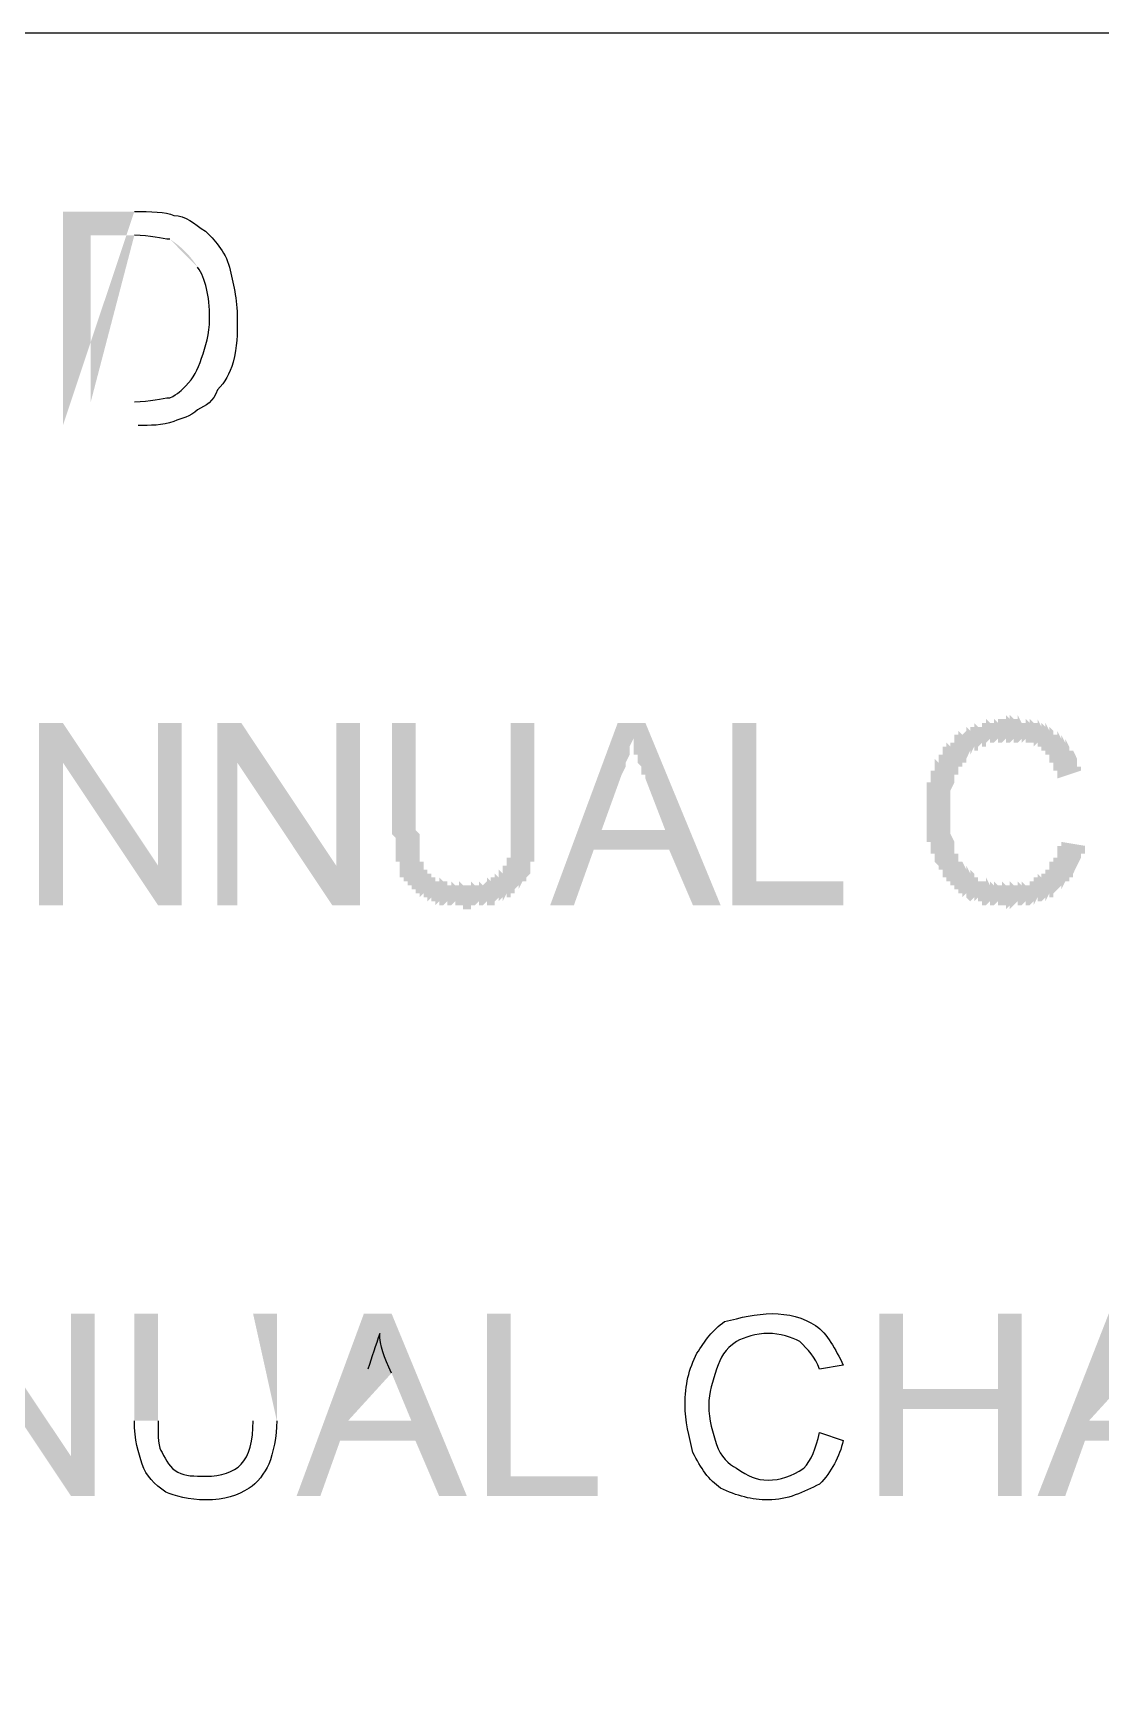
# Model space of a CAD drawing. Header units: feet. Extents: x -88.4 to -52.7, y -30 to -2.4.
# Drawn here: x -56.277 to -55.828, y -10.457 to -9.759 of the extents above; entities that cross this region are included whole.
import ezdxf

# ---------------------------------------------------------------- set-up
doc = ezdxf.new("R2010")
doc.units = ezdxf.units.FT
doc.header["$LTSCALE"] = 0.3
doc.header["$MEASUREMENT"] = 0
doc.layers.add('PDF_Geometry', color=7, linetype='Continuous')
doc.layers.add('PDF_Solid Fills', color=7, linetype='Continuous')

msp = doc.modelspace()

# ---------------------------------------------------------------- hatches: boundary and pattern name
at = {"layer": 'PDF_Solid Fills', "transparency": 33554559}
h = msp.add_hatch(color=256, dxfattribs=at)
h.paths.add_polyline_path([(-56.26473, -9.92426), (-56.26473, -9.83416), (-56.23462, -9.83416)], flags=0)
h.paths.add_polyline_path([(-56.23296, -9.92426), (-56.26473, -9.92426)], flags=0)
h.paths.add_polyline_path([(-56.25296, -9.91426), (-56.23462, -9.91426)], flags=0)
h.paths.add_polyline_path([(-56.20796, -9.8576, 0.109985), (-56.21962, -9.84582)], flags=0)
h.paths.add_polyline_path([(-56.23462, -9.84416), (-56.25296, -9.84416), (-56.25296, -9.91426)], flags=0)
for points in [[(-56.27473, -10.12624), (-56.27473, -10.04947), (-56.26473, -10.04947), (-56.22463, -10.10957), (-56.22463, -10.04947), (-56.21463, -10.04947), (-56.21463, -10.12624), (-56.22463, -10.12624), (-56.26473, -10.06614), (-56.26473, -10.12624)], [(-56.19962, -10.12624), (-56.19962, -10.04947), (-56.18962, -10.04947), (-56.14962, -10.10957), (-56.14962, -10.04947), (-56.13962, -10.04947), (-56.13962, -10.12624), (-56.15129, -10.12624), (-56.19129, -10.06614), (-56.19129, -10.12624)], [(-56.07619, -10.04947), (-56.06619, -10.04947), (-56.06619, -10.09291), (-56.06619, -10.09457), (-56.06619, -10.09624), (-56.06619, -10.09791), (-56.06619, -10.09624), (-56.06619, -10.09957), (-56.06619, -10.10124), (-56.06619, -10.10291), (-56.06619, -10.10124), (-56.06619, -10.10457), (-56.06619, -10.10291), (-56.06619, -10.10624), (-56.06619, -10.10791), (-56.06785, -10.10791), (-56.06785, -10.10957), (-56.06785, -10.10791), (-56.06785, -10.11124), (-56.06785, -10.10957), (-56.06785, -10.10957), (-56.06785, -10.11291), (-56.06952, -10.11457), (-56.06952, -10.11291), (-56.06952, -10.11624), (-56.07119, -10.11624), (-56.07119, -10.11791), (-56.07119, -10.11624), (-56.07285, -10.11957), (-56.07285, -10.11791), (-56.07452, -10.11957), (-56.07452, -10.12124), (-56.07619, -10.12124), (-56.07619, -10.12291), (-56.07785, -10.12291), (-56.07785, -10.12124), (-56.07952, -10.12457), (-56.07952, -10.12291), (-56.08119, -10.12457), (-56.08119, -10.12291), (-56.08285, -10.12457), (-56.08285, -10.12624), (-56.08452, -10.12624), (-56.08619, -10.12624), (-56.08619, -10.12457), (-56.08785, -10.12624), (-56.08952, -10.12624), (-56.08952, -10.12457), (-56.09119, -10.12624), (-56.09285, -10.12624), (-56.09285, -10.12791), (-56.09452, -10.12791), (-56.09619, -10.12791), (-56.09619, -10.12624), (-56.09785, -10.12624), (-56.09952, -10.12624), (-56.09952, -10.12457), (-56.10119, -10.12624), (-56.10285, -10.12624), (-56.10285, -10.12457), (-56.10452, -10.12624), (-56.10619, -10.12624), (-56.10619, -10.12457), (-56.10785, -10.12624), (-56.10785, -10.12457), (-56.10952, -10.12457), (-56.10952, -10.12291), (-56.11119, -10.12457), (-56.11119, -10.12291), (-56.11285, -10.12291), (-56.11285, -10.12124), (-56.11452, -10.12291), (-56.11452, -10.12124), (-56.11619, -10.12124), (-56.11619, -10.11957), (-56.11785, -10.11957), (-56.11785, -10.11791), (-56.11785, -10.11791), (-56.11952, -10.11791), (-56.11952, -10.11624), (-56.12119, -10.11624), (-56.12119, -10.11457), (-56.12119, -10.11457), (-56.12285, -10.11457), (-56.12285, -10.11291), (-56.12285, -10.11124), (-56.12285, -10.11124), (-56.12285, -10.10957), (-56.12285, -10.10957), (-56.12285, -10.10791), (-56.12452, -10.10791), (-56.12452, -10.10624), (-56.12452, -10.10624), (-56.12452, -10.10457), (-56.12452, -10.10457), (-56.12452, -10.10291), (-56.12452, -10.10124), (-56.12452, -10.10124), (-56.12452, -10.09957), (-56.12452, -10.09791), (-56.12452, -10.09791), (-56.12619, -10.09624), (-56.12619, -10.09457), (-56.12619, -10.09457), (-56.12619, -10.09291), (-56.12619, -10.04947), (-56.11619, -10.04947), (-56.11619, -10.09291), (-56.11619, -10.09457), (-56.11452, -10.09624), (-56.11452, -10.09791), (-56.11452, -10.09957), (-56.11452, -10.09791), (-56.11452, -10.10124), (-56.11452, -10.10291), (-56.11452, -10.10124), (-56.11452, -10.10457), (-56.11452, -10.10291), (-56.11452, -10.10624), (-56.11452, -10.10457), (-56.11452, -10.10791), (-56.11285, -10.10791), (-56.11285, -10.10957), (-56.11285, -10.10791), (-56.11285, -10.11124), (-56.11119, -10.11124), (-56.11119, -10.11291), (-56.10952, -10.11291), (-56.10952, -10.11457), (-56.10785, -10.11457), (-56.10785, -10.11291), (-56.10785, -10.11624), (-56.10619, -10.11624), (-56.10619, -10.11457), (-56.10452, -10.11624), (-56.10285, -10.11624), (-56.10285, -10.11791), (-56.10119, -10.11791), (-56.10119, -10.11624), (-56.09952, -10.11791), (-56.09785, -10.11791), (-56.09785, -10.11624), (-56.09619, -10.11791), (-56.09452, -10.11791), (-56.09285, -10.11791), (-56.09285, -10.11624), (-56.09119, -10.11791), (-56.08952, -10.11791), (-56.08952, -10.11624), (-56.08785, -10.11791), (-56.08619, -10.11624), (-56.08619, -10.11457), (-56.08452, -10.11624), (-56.08452, -10.11457), (-56.08285, -10.11457), (-56.08285, -10.11291), (-56.08119, -10.11457), (-56.08119, -10.11291), (-56.08119, -10.11291), (-56.08119, -10.11124), (-56.07952, -10.11291), (-56.07952, -10.11124), (-56.07952, -10.10957), (-56.07952, -10.10957), (-56.07785, -10.10957), (-56.07785, -10.10791), (-56.07785, -10.10791), (-56.07785, -10.10624), (-56.07785, -10.10624), (-56.07619, -10.10624), (-56.07619, -10.10457), (-56.07619, -10.10291), (-56.07619, -10.10124), (-56.07619, -10.10124), (-56.07619, -10.09957), (-56.07619, -10.09791), (-56.07619, -10.09624), (-56.07619, -10.09624), (-56.07619, -10.09457), (-56.07619, -10.09291)], [(-55.98275, -10.12624), (-55.98275, -10.04947), (-55.97275, -10.04947), (-55.97275, -10.11624), (-55.93608, -10.11624), (-55.93608, -10.12624)], [(-55.84431, -10.09957), (-55.83431, -10.10124), (-55.83431, -10.10291), (-55.83431, -10.10457), (-55.83598, -10.10457), (-55.83598, -10.10624), (-55.83598, -10.10791), (-55.83598, -10.10624), (-55.83765, -10.10957), (-55.83765, -10.10791), (-55.83765, -10.11124), (-55.83765, -10.10957), (-55.83931, -10.11291), (-55.83931, -10.11124), (-55.83931, -10.11457), (-55.84098, -10.11457), (-55.84098, -10.11624), (-55.84265, -10.11624), (-55.84265, -10.11791), (-55.84265, -10.11624), (-55.84431, -10.11957), (-55.84431, -10.11791), (-55.84598, -10.11957), (-55.84598, -10.12124), (-55.84598, -10.11957), (-55.84765, -10.12124), (-55.84765, -10.12291), (-55.84931, -10.12291), (-55.84931, -10.12124), (-55.85098, -10.12457), (-55.85098, -10.12291), (-55.85265, -10.12457), (-55.85431, -10.12457), (-55.85431, -10.12291), (-55.85598, -10.12624), (-55.85598, -10.12457), (-55.85765, -10.12624), (-55.85931, -10.12624), (-55.85931, -10.12457), (-55.86098, -10.12624), (-55.86265, -10.12624), (-55.86265, -10.12457), (-55.86431, -10.12624), (-55.86598, -10.12791), (-55.86598, -10.12624), (-55.86765, -10.12791), (-55.86765, -10.12624), (-55.86931, -10.12624), (-55.87098, -10.12624), (-55.87098, -10.12457), (-55.87265, -10.12624), (-55.87431, -10.12624), (-55.87431, -10.12457), (-55.87598, -10.12624), (-55.87765, -10.12624), (-55.87765, -10.12457), (-55.87931, -10.12457), (-55.87931, -10.12291), (-55.88098, -10.12457), (-55.88098, -10.12291), (-55.88265, -10.12457), (-55.88431, -10.12291), (-55.88431, -10.12124), (-55.88598, -10.12291), (-55.88598, -10.12124), (-55.88598, -10.12124), (-55.88765, -10.12124), (-55.88765, -10.11957), (-55.88931, -10.11957), (-55.88931, -10.11791), (-55.89098, -10.11791), (-55.89098, -10.11624), (-55.89265, -10.11624), (-55.89265, -10.11457), (-55.89265, -10.11457), (-55.89431, -10.11457), (-55.89431, -10.11291), (-55.89431, -10.11124), (-55.89598, -10.11124), (-55.89598, -10.10957), (-55.89598, -10.10957), (-55.89765, -10.10791), (-55.89765, -10.10624), (-55.89765, -10.10624), (-55.89765, -10.10624), (-55.89765, -10.10457), (-55.89931, -10.10457), (-55.89931, -10.10291), (-55.89931, -10.10124), (-55.89931, -10.10124), (-55.89931, -10.09957), (-55.90098, -10.09957), (-55.90098, -10.09791), (-55.90098, -10.09624), (-55.90098, -10.09624), (-55.90098, -10.09457), (-55.90098, -10.09457), (-55.90098, -10.09291), (-55.90098, -10.09124), (-55.90098, -10.09124), (-55.90098, -10.08957), (-55.90098, -10.08791), (-55.90098, -10.08791), (-55.90098, -10.08624), (-55.90098, -10.08624), (-55.90098, -10.08457), (-55.90098, -10.08291), (-55.90098, -10.08291), (-55.90098, -10.08124), (-55.90098, -10.07957), (-55.90098, -10.07957), (-55.90098, -10.07791), (-55.90098, -10.07624), (-55.90098, -10.07624), (-55.90098, -10.07457), (-55.89931, -10.07457), (-55.89931, -10.07291), (-55.89931, -10.07124), (-55.89931, -10.07124), (-55.89931, -10.06957), (-55.89765, -10.06957), (-55.89765, -10.06791), (-55.89765, -10.06624), (-55.89765, -10.06624), (-55.89765, -10.06457), (-55.89598, -10.06624), (-55.89598, -10.06457), (-55.89598, -10.06291), (-55.89431, -10.06291), (-55.89431, -10.06114), (-55.89431, -10.05947), (-55.89265, -10.05947), (-55.89265, -10.0578), (-55.89098, -10.05947), (-55.89098, -10.0578), (-55.88931, -10.0578), (-55.88931, -10.05614), (-55.88931, -10.05447), (-55.88765, -10.05447), (-55.88765, -10.0528), (-55.88598, -10.05447), (-55.88431, -10.0528), (-55.88431, -10.05114), (-55.88431, -10.05114), (-55.88265, -10.0528), (-55.88265, -10.05114), (-55.88098, -10.05114), (-55.88098, -10.04947), (-55.87931, -10.05114), (-55.87765, -10.05114), (-55.87765, -10.04947), (-55.87598, -10.04947), (-55.87598, -10.0478), (-55.87431, -10.04947), (-55.87265, -10.04947), (-55.87265, -10.0478), (-55.87098, -10.04947), (-55.87098, -10.0478), (-55.86931, -10.0478), (-55.86765, -10.0478), (-55.86765, -10.04614), (-55.86598, -10.0478), (-55.86598, -10.04614), (-55.86431, -10.0478), (-55.86265, -10.0478), (-55.86265, -10.04614), (-55.86098, -10.04947), (-55.85931, -10.04947), (-55.85931, -10.0478), (-55.85765, -10.04947), (-55.85765, -10.0478), (-55.85598, -10.04947), (-55.85431, -10.04947), (-55.85431, -10.0478), (-55.85265, -10.05114), (-55.85265, -10.04947), (-55.85098, -10.05114), (-55.85098, -10.04947), (-55.84931, -10.0528), (-55.84931, -10.05114), (-55.84765, -10.0528), (-55.84765, -10.05447), (-55.84598, -10.05447), (-55.84598, -10.0528), (-55.84431, -10.05614), (-55.84431, -10.05447), (-55.84431, -10.05447), (-55.84265, -10.0578), (-55.84265, -10.05614), (-55.84098, -10.05947), (-55.84098, -10.0578), (-55.84098, -10.06114), (-55.83931, -10.06114), (-55.83931, -10.06291), (-55.83931, -10.06114), (-55.83765, -10.06457), (-55.83765, -10.06291), (-55.83765, -10.06624), (-55.83765, -10.06791), (-55.83598, -10.06791), (-55.83598, -10.06957), (-55.83598, -10.07124), (-55.83598, -10.06957), (-55.84598, -10.07291), (-55.84598, -10.07124), (-55.84598, -10.06957), (-55.84765, -10.06957), (-55.84765, -10.06791), (-55.84765, -10.06624), (-55.84765, -10.06624), (-55.84931, -10.06624), (-55.84931, -10.06457), (-55.84931, -10.06291), (-55.85098, -10.06291), (-55.85098, -10.06114), (-55.85265, -10.06114), (-55.85265, -10.05947), (-55.85265, -10.05947), (-55.85431, -10.05947), (-55.85431, -10.0578), (-55.85598, -10.05947), (-55.85598, -10.0578), (-55.85765, -10.0578), (-55.85931, -10.0578), (-55.85931, -10.05614), (-55.86098, -10.0578), (-55.86098, -10.05614), (-55.86265, -10.0578), (-55.86431, -10.0578), (-55.86431, -10.05614), (-55.86598, -10.0578), (-55.86765, -10.0578), (-55.86765, -10.05614), (-55.86931, -10.0578), (-55.87098, -10.0578), (-55.87098, -10.05614), (-55.87265, -10.0578), (-55.87431, -10.0578), (-55.87431, -10.05614), (-55.87598, -10.0578), (-55.87598, -10.05947), (-55.87765, -10.05947), (-55.87765, -10.0578), (-55.87931, -10.05947), (-55.87931, -10.06114), (-55.88098, -10.06114), (-55.88098, -10.05947), (-55.88265, -10.06291), (-55.88265, -10.06114), (-55.88431, -10.06457), (-55.88431, -10.06291), (-55.88431, -10.06624), (-55.88598, -10.06624), (-55.88598, -10.06791), (-55.88765, -10.06791), (-55.88765, -10.06957), (-55.88765, -10.06791), (-55.88765, -10.07124), (-55.88931, -10.07124), (-55.88931, -10.07291), (-55.88931, -10.07124), (-55.88931, -10.07457), (-55.88931, -10.07624), (-55.88931, -10.07457), (-55.89098, -10.07791), (-55.89098, -10.07624), (-55.89098, -10.07957), (-55.89098, -10.08124), (-55.89098, -10.07957), (-55.89098, -10.08291), (-55.89098, -10.08457), (-55.89098, -10.08291), (-55.89098, -10.08624), (-55.89098, -10.08791), (-55.89098, -10.08624), (-55.89098, -10.08624), (-55.89098, -10.08957), (-55.89098, -10.09124), (-55.89098, -10.08957), (-55.89098, -10.09291), (-55.89098, -10.09457), (-55.89098, -10.09291), (-55.89098, -10.09624), (-55.89098, -10.09791), (-55.89098, -10.09624), (-55.88931, -10.09957), (-55.88931, -10.09791), (-55.88931, -10.10124), (-55.88931, -10.09957), (-55.88931, -10.10291), (-55.88931, -10.10457), (-55.88765, -10.10457), (-55.88765, -10.10291), (-55.88765, -10.10624), (-55.88765, -10.10791), (-55.88598, -10.10791), (-55.88598, -10.10957), (-55.88598, -10.10791), (-55.88431, -10.11124), (-55.88431, -10.10957), (-55.88265, -10.11291), (-55.88265, -10.11124), (-55.88098, -10.11291), (-55.88098, -10.11457), (-55.87931, -10.11457), (-55.87931, -10.11291), (-55.87931, -10.11624), (-55.87765, -10.11624), (-55.87598, -10.11624), (-55.87598, -10.11457), (-55.87431, -10.11791), (-55.87431, -10.11624), (-55.87265, -10.11791), (-55.87265, -10.11624), (-55.87098, -10.11791), (-55.86931, -10.11791), (-55.86931, -10.11624), (-55.86765, -10.11791), (-55.86598, -10.11791), (-55.86598, -10.11624), (-55.86431, -10.11791), (-55.86265, -10.11791), (-55.86265, -10.11624), (-55.86098, -10.11791), (-55.86098, -10.11624), (-55.85931, -10.11791), (-55.85765, -10.11791), (-55.85765, -10.11624), (-55.85598, -10.11624), (-55.85598, -10.11457), (-55.85431, -10.11457), (-55.85431, -10.11291), (-55.85265, -10.11457), (-55.85265, -10.11291), (-55.85098, -10.11291), (-55.85098, -10.11124), (-55.85098, -10.11124), (-55.84931, -10.11124), (-55.84931, -10.10957), (-55.84931, -10.10791), (-55.84765, -10.10791), (-55.84765, -10.10624), (-55.84765, -10.10624), (-55.84598, -10.10624), (-55.84598, -10.10457), (-55.84598, -10.10291), (-55.84598, -10.10124), (-55.84431, -10.10124), (-55.84431, -10.09957), (-55.84431, -10.09957), (-55.84431, -10.09791)], [(-56.3114, -10.37499), (-56.3114, -10.29822), (-56.3014, -10.29822), (-56.26129, -10.35832), (-56.26129, -10.29822), (-56.25129, -10.29822), (-56.25129, -10.37499), (-56.26129, -10.37499), (-56.3014, -10.31489), (-56.3014, -10.37499)], [(-56.08619, -10.37499), (-56.08619, -10.29822), (-56.07619, -10.29822), (-56.07619, -10.36666), (-56.03952, -10.36666), (-56.03952, -10.37499)], [(-55.92098, -10.37499), (-55.92098, -10.29822), (-55.91098, -10.29822), (-55.91098, -10.32989), (-55.87098, -10.32989), (-55.87098, -10.29822), (-55.86098, -10.29822), (-55.86098, -10.37499), (-55.87098, -10.37499), (-55.87098, -10.33832), (-55.91098, -10.33832), (-55.91098, -10.37499)]]:
    msp.add_hatch(color=256, dxfattribs=at).paths.add_polyline_path(points)
h = msp.add_hatch(color=256, dxfattribs=at)
h.paths.add_polyline_path([(-56.05952, -10.12624), (-56.03108, -10.04947), (-56.01942, -10.04947), (-55.98775, -10.12624), (-55.99942, -10.12624), (-56.00942, -10.10291), (-56.04119, -10.10291), (-56.04952, -10.12624)], flags=0)
h.paths.add_polyline_path([(-56.03785, -10.09457), (-56.01108, -10.09457), (-56.01942, -10.07291), (-56.01942, -10.07124), (-56.02108, -10.07124), (-56.02108, -10.06957), (-56.02108, -10.06791), (-56.02108, -10.06791), (-56.02275, -10.06624), (-56.02275, -10.06457), (-56.02275, -10.06457), (-56.02275, -10.06291), (-56.02442, -10.06291), (-56.02442, -10.06114), (-56.02442, -10.05947), (-56.02442, -10.05947), (-56.02442, -10.0578), (-56.02442, -10.0578), (-56.02442, -10.05614), (-56.02608, -10.05947), (-56.02608, -10.0578), (-56.02608, -10.06114), (-56.02608, -10.05947), (-56.02608, -10.06291), (-56.02608, -10.06457), (-56.02608, -10.06291), (-56.02775, -10.06624), (-56.02775, -10.06457), (-56.02775, -10.06791), (-56.02775, -10.06957), (-56.02775, -10.06791), (-56.02942, -10.07124), (-56.02942, -10.07291), (-56.02942, -10.07124)], flags=0)
h = msp.add_hatch(color=256, dxfattribs=at)
h.paths.add_polyline_path([(-56.18462, -10.29822), (-56.17462, -10.29822), (-56.17462, -10.34332)], flags=0)
h.paths.add_polyline_path([(-56.23462, -10.34332), (-56.23462, -10.29822), (-56.22462, -10.29822), (-56.22462, -10.34332)], flags=0)
h.paths.add_polyline_path([(-56.18462, -10.34332), (-56.18462, -10.29822)], flags=0)
h = msp.add_hatch(color=256, dxfattribs=at)
h.paths.add_polyline_path([(-56.16629, -10.37499), (-56.13796, -10.29822), (-56.12629, -10.29822), (-56.09462, -10.37499), (-56.10629, -10.37499), (-56.11629, -10.35166), (-56.14796, -10.35166), (-56.15629, -10.37499)], flags=0)
h.paths.add_polyline_path([(-56.14462, -10.34332), (-56.11796, -10.34332), (-56.12629, -10.32322)], flags=0)
h.paths.add_polyline_path([(-56.13629, -10.32155), (-56.14462, -10.34332)], flags=0)
h = msp.add_hatch(color=256, dxfattribs=at)
h.paths.add_polyline_path([(-55.85431, -10.37499), (-55.82431, -10.29822), (-55.81431, -10.29822), (-55.78254, -10.37499), (-55.79421, -10.37499), (-55.80254, -10.35166), (-55.83431, -10.35166), (-55.84265, -10.37499)], flags=0)
h.paths.add_polyline_path([(-55.83265, -10.34332), (-55.80588, -10.34332), (-55.81431, -10.32322)], flags=0)
h.paths.add_polyline_path([(-55.82431, -10.32155), (-55.83265, -10.34332)], flags=0)

# ---------------------------------------------------------------- linework, layer by layer
at = {"layer": 'PDF_Geometry', "lineweight": 25}
msp.add_lwpolyline([(-57.93962, -9.75905), (-57.93962, -11.66197), (-55.03692, -11.66197), (-55.03692, -9.75905)], close=True, dxfattribs=at)
for points in [[(-55.93608, -10.31989), (-55.94608, -10.32155)], [(-55.94608, -10.34832), (-55.93608, -10.35166)]]:
    msp.add_lwpolyline(points, dxfattribs=at)
for points in [[(-56.23462, -9.83416), (-56.22796, -9.83416), (-56.22129, -9.83416), (-56.21796, -9.83582)], [(-56.21796, -9.83582), (-56.21296, -9.83582), (-56.20962, -9.83916), (-56.20462, -9.84249)], [(-56.21962, -9.84582), (-56.22296, -9.84582), (-56.22796, -9.84416), (-56.23462, -9.84416)], [(-56.20462, -9.84249), (-56.20129, -9.84582), (-56.19629, -9.85082), (-56.19462, -9.8576)], [(-56.20296, -9.87926), (-56.20296, -9.86926), (-56.20462, -9.8626), (-56.20796, -9.8576)], [(-56.19462, -9.8576), (-56.19296, -9.86426), (-56.19129, -9.87093), (-56.19129, -9.87926)], [(-56.20629, -9.89593), (-56.20462, -9.89093), (-56.20296, -9.88593), (-56.20296, -9.87926)], [(-56.19129, -9.87926), (-56.19129, -9.88593), (-56.19129, -9.89093), (-56.19296, -9.8976)], [(-56.21296, -9.9076), (-56.20962, -9.90426), (-56.20796, -9.90093), (-56.20629, -9.89593)], [(-56.19296, -9.8976), (-56.19462, -9.9026), (-56.19629, -9.90593), (-56.19962, -9.90926)], [(-56.21962, -9.9126), (-56.21629, -9.91093), (-56.21462, -9.90926), (-56.21296, -9.9076)], [(-56.19962, -9.90926), (-56.20129, -9.91426), (-56.20462, -9.91593), (-56.20796, -9.9176)], [(-56.23462, -9.91426), (-56.22796, -9.91426), (-56.22296, -9.9126), (-56.21962, -9.9126)], [(-56.20796, -9.9176), (-56.21129, -9.92093), (-56.21462, -9.92093), (-56.21796, -9.9226)], [(-56.21796, -9.9226), (-56.22296, -9.92426), (-56.22796, -9.92426), (-56.23296, -9.92426)], [(-55.99775, -10.31489), (-55.99442, -10.30989), (-55.99108, -10.30489), (-55.98608, -10.30155)], [(-55.98608, -10.30155), (-55.97942, -10.29989), (-55.97275, -10.29822), (-55.96608, -10.29822)], [(-55.96608, -10.29822), (-55.95942, -10.29822), (-55.95275, -10.29989), (-55.94775, -10.30322)], [(-56.13129, -10.30655), (-56.13296, -10.31155), (-56.13462, -10.31655), (-56.13629, -10.32155)], [(-56.12629, -10.32322), (-56.12962, -10.31655), (-56.13129, -10.31155), (-56.13129, -10.30655)], [(-55.96775, -10.30655), (-55.97275, -10.30655), (-55.97775, -10.30822), (-55.98108, -10.30989)], [(-55.95442, -10.30989), (-55.95775, -10.30822), (-55.96275, -10.30655), (-55.96775, -10.30655)], [(-55.94775, -10.30322), (-55.94275, -10.30655), (-55.93942, -10.31322), (-55.93608, -10.31989)], [(-56.00275, -10.33666), (-56.00275, -10.32822), (-56.00108, -10.32155), (-55.99775, -10.31489)], [(-55.98108, -10.30989), (-55.98608, -10.31322), (-55.98775, -10.31655), (-55.98942, -10.32155)], [(-55.94608, -10.32155), (-55.94775, -10.31655), (-55.95108, -10.31322), (-55.95442, -10.30989)], [(-55.98942, -10.32155), (-55.99108, -10.32655), (-55.99275, -10.33155), (-55.99275, -10.33666)], [(-55.99942, -10.35666), (-56.00108, -10.34999), (-56.00275, -10.34332), (-56.00275, -10.33666)], [(-55.99275, -10.33666), (-55.99275, -10.34332), (-55.99108, -10.34832), (-55.98942, -10.35332)], [(-56.23129, -10.36166), (-56.23296, -10.35666), (-56.23462, -10.35166), (-56.23462, -10.34332)], [(-56.22462, -10.34332), (-56.22462, -10.34999), (-56.22462, -10.35499), (-56.22296, -10.35666)], [(-56.18962, -10.36166), (-56.18629, -10.35832), (-56.18462, -10.35166), (-56.18462, -10.34332)], [(-56.17462, -10.34332), (-56.17462, -10.34999), (-56.17629, -10.35666), (-56.17796, -10.36166)], [(-55.95275, -10.36332), (-55.94942, -10.35999), (-55.94775, -10.35499), (-55.94608, -10.34832)], [(-56.22296, -10.35666), (-56.22129, -10.35999), (-56.21962, -10.36332), (-56.21629, -10.36499)], [(-55.98775, -10.37166), (-55.99275, -10.36832), (-55.99608, -10.36332), (-55.99942, -10.35666)], [(-55.98942, -10.35332), (-55.98775, -10.35832), (-55.98442, -10.36166), (-55.98108, -10.36332)], [(-55.93608, -10.35166), (-55.93775, -10.35832), (-55.94108, -10.36499), (-55.94608, -10.36999)], [(-56.22129, -10.37332), (-56.22629, -10.36999), (-56.22962, -10.36666), (-56.23129, -10.36166)], [(-56.21629, -10.36499), (-56.21296, -10.36666), (-56.20962, -10.36666), (-56.20462, -10.36666)], [(-56.20462, -10.36666), (-56.19796, -10.36666), (-56.19296, -10.36499), (-56.18962, -10.36166)], [(-56.17796, -10.36166), (-56.17962, -10.36499), (-56.18296, -10.36999), (-56.18629, -10.37166)], [(-55.98108, -10.36332), (-55.97608, -10.36666), (-55.97275, -10.36832), (-55.96775, -10.36832)], [(-55.96775, -10.36832), (-55.96275, -10.36832), (-55.95775, -10.36666), (-55.95275, -10.36332)], [(-56.18629, -10.37166), (-56.19129, -10.37499), (-56.19629, -10.37666), (-56.20462, -10.37666)], [(-55.96775, -10.37666), (-55.97442, -10.37666), (-55.98108, -10.37499), (-55.98775, -10.37166)], [(-55.94608, -10.36999), (-55.95275, -10.37332), (-55.95942, -10.37666), (-55.96775, -10.37666)], [(-56.20462, -10.37666), (-56.21129, -10.37666), (-56.21796, -10.37499), (-56.22129, -10.37332)]]:
    msp.add_open_spline(points, degree=3, dxfattribs=at)

doc.saveas('drawing.dxf')
